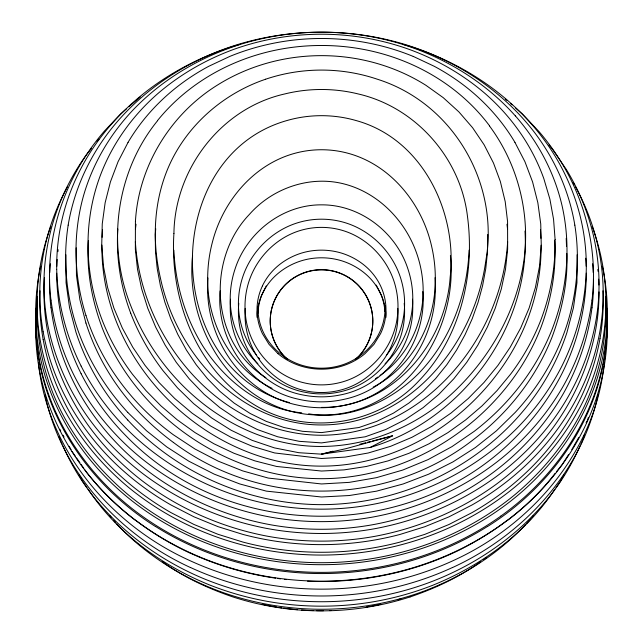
<?xml version="1.0" encoding="UTF-8"?>
<svg xmlns="http://www.w3.org/2000/svg" width="643" height="643" viewBox="0 0 643 643"><rect width="100%" height="100%" fill="white"/><g stroke="black" fill="none" stroke-linecap="round" stroke-linejoin="round"><path stroke-width="0.96" d="M605.425 353.441L605.441 350.491M487.732 234.454L487.507 251.63L485.762 268.718L482.588 285.669L478.062 302.371L472.227 318.719L465.082 334.641L456.618 350.033L446.805 364.734L435.584 378.623L422.949 391.474L408.9 403.057L393.46 413.119L376.782 421.358L358.987 427.515L321.5 432.594L302.499 431.308L283.989 427.507L266.21 421.358L250.191 413.497L234.092 403.057L220.051 391.474L207.424 378.631L196.203 364.742L186.382 350.033L177.806 334.424L170.773 318.719L164.938 302.387L160.412 285.693L157.23 268.734L155.485 251.63L155.26 234.454L155.735 228.739M117.83 228.98C115.949 257.61 120.611 286.4 130.706 313.213M220.131 290.893C215.598 339.536 249.637 388.46 297.733 399.046A92.423 83.421 0 0 0 344.302 399.271C392.535 389.152 427.346 340.324 422.789 291.552M101.915 245.087C100.356 361.213 205.615 466.231 321.5 466.127C437.336 466.231 542.571 361.286 541.076 245.208M102.108 237.331L102.518 229.591M192.587 255.801C184.509 331.941 239.574 416.013 321.5 415.032C403.482 416.013 458.523 331.868 450.405 255.689M88.412 240.482C86.258 270.333 91.869 300.385 102.382 328.3A258.848 233.634 0 0 0 132.49 381.926C176.664 440.367 247.732 478.714 321.5 478.681C395.276 478.714 466.344 440.359 510.518 381.918A258.848 233.634 0 0 0 540.948 327.44C551.244 299.783 556.701 270.028 554.587 240.49M469.141 250.151C467.164 295.073 450.566 340.002 419.284 372.787C391.024 401.586 349.358 420.699 308.64 413.811M76.204 247.86L76.461 275.469L79.845 299.493L85.937 323.067M68.174 225.138C62.95 258.309 65.851 292.42 75.93 324.418A271.885 245.401 0 0 0 127.748 412.372M65.891 254.732L66.06 282.807L69.548 307.667L75.93 332.069A271.885 245.401 0 0 0 127.748 420.024M507.64 241.639C501.966 338.427 423.022 434.781 321.5 435.255C219.978 434.789 141.026 338.427 135.36 241.639M135.424 229.229L136.019 224.246M603.873 366.14C594.478 450.856 532.943 522.831 457.446 558.63A289.945 261.701 0 0 1 189.355 560.366C111.528 525.138 48.804 451.74 38.652 365.369L38.476 362.403M604.115 364.187L604.348 362.234M604.709 359.3L605.071 356.375M591.97 300.12C588.184 330.277 578.242 359.437 563.364 385.913A282.213 254.716 0 0 1 503.043 457.109C465.17 488.101 419.268 508.79 371.124 517.358A262.231 236.688 0 0 1 271.692 517.326C223.611 508.734 177.773 488.061 139.941 457.101A282.205 254.716 0 0 1 79.628 385.904C64.758 359.429 54.808 330.277 51.03 300.12M591.97 307.772C588.184 337.921 578.242 367.081 563.364 393.556A282.213 254.716 0 0 1 503.043 464.752C465.17 495.753 419.268 516.442 371.124 525.001A262.24 236.688 0 0 1 271.692 524.969C223.611 516.385 177.773 495.705 139.941 464.744A282.205 254.716 0 0 1 79.636 393.548C64.758 367.081 54.808 337.921 51.03 307.764M597.966 394.939C581.754 472.123 522.976 535.265 452.391 567.608M604.444 357.492C593.023 427.756 547.161 489.219 487.434 526.577M604.444 365.144C594.285 427.185 557.304 482.805 507.48 520.388M599.999 338.531C591.472 386.861 566.837 431.469 532.533 466.312A287.815 259.78 0 0 1 471.954 512.664L448.91 524.519L424.83 534.365L399.874 542.121A278.74 251.582 0 0 1 242.925 542.073L217.977 534.293L193.913 524.439L170.934 512.6A287.815 259.772 0 0 1 110.451 466.304C76.388 431.678 51.826 387.424 43.153 339.448M582.912 439.579L584.495 434.861M587.421 420.128L588.433 417.363M261.468 295.732L266.25 285.934M579.978 445.945C549.54 516.136 483.882 566.523 411.705 588.458A284.102 256.428 0 0 1 202.818 578.29C142.457 552.892 89.313 506.692 63.014 445.945M580.854 444.136L582.598 440.527M578.668 437.586L571.796 449.602M586.103 422.748L586.979 420.996M128.045 142.4L118.055 161.731L110.419 181.889L105.147 202.706L102.253 223.885L101.723 245.208L103.603 267.102L107.598 287.501L113.883 308.061L122.307 328.002L132.739 347.156L145.037 365.385L159.062 382.537L174.751 398.515L192.016 413.103L210.751 426.076L230.933 437.24L252.273 446.274L274.585 452.945L321.5 458.491L345.13 457.093L368.222 452.993L390.558 446.33L411.954 437.296L431.959 426.253L450.992 413.087L468.265 398.499L483.954 382.521L497.963 365.377L510.261 347.14L520.693 327.994L529.109 308.069L535.402 287.509L539.477 266.491L541.269 245.385L540.739 223.901L537.845 202.714L532.581 181.921L524.953 161.755L514.955 142.4M563.839 474.952L560.575 481.06L556.01 487.611M568.533 454.665L562.014 464.785L556.412 471.737M554.869 489.243C525.797 533.28 481.382 565.591 432.819 585.234A278.475 251.349 0 0 1 208.887 584.68C160.806 565.06 116.93 532.854 88.123 489.227M157.583 120.699C115.957 171.713 106.449 244.766 130.706 305.578A265.294 239.445 0 0 0 163.009 363.03C195.906 406.063 244.605 437.971 298.842 445.077C354.96 452.286 412.123 430.826 453.106 392.6C491.839 356.182 519.134 306.695 524.776 253.463C529.109 208.445 516.433 162.269 489.468 125.932M386.29 355.338C396.723 342.639 402.92 326.652 404.326 310.312A102.751 92.745 0 0 0 401.57 281.272C394.223 254.146 372.699 231.367 345.83 222.928A73.479 66.317 0 0 0 321.5 219.191A73.463 66.301 0 0 0 297.572 222.808C270.534 231.134 248.825 253.985 241.438 281.24A102.751 92.745 0 0 0 238.674 310.32C240.08 326.628 246.253 342.574 256.645 355.266M91.571 148.34L86.074 155.22A264.562 238.786 0 0 0 47.55 323.75C54.068 357.235 68.029 388.967 87.625 416.849A285.5 257.682 0 0 0 142.489 473.401C178.778 500.961 221.433 519.64 266.13 528.321A271.089 244.686 0 0 0 375.094 528.65C418.513 520.5 460.075 502.922 495.825 476.921A285.717 257.883 0 0 0 550.537 423.391C575.397 390.494 592.211 351.504 597.451 310.513A264.305 238.561 0 0 0 566.29 169.406L552.112 148.71L548.953 144.996M97.069 141.452L98.901 139.153M530.837 518.837L526.786 523.233M532.074 517.293L533.312 515.742M555.166 473.28C529.583 506.7 495.006 532.42 457.446 550.979A289.88 261.645 0 0 1 307.523 581.176M525.371 524.656C497.77 554.491 462.446 576.433 424.621 590.893A271.274 244.846 0 0 1 222.542 592.372C183.279 578.314 147.054 555.713 118.143 525.556L116.841 524.029M385.149 363.721C402.068 347.75 411.978 324.9 412.742 301.704A114.43 103.282 0 0 0 407.919 268.943C396.128 232.404 360.305 204.538 321.5 204.852C282.703 204.538 246.896 232.388 235.089 268.911A114.422 103.282 0 0 0 230.258 301.712C231.022 324.9 240.924 347.742 257.843 363.705M126.631 108.691L120.659 113.924L104.447 131.035A260.536 235.161 0 0 0 50.95 300.128M128.873 106.738L140.206 97.069M500.744 516.136C556.46 476.567 597.516 414.912 605.746 346.408A268.276 242.146 0 0 0 607.032 309.146M375.504 378.687L377.771 377.087M380.037 375.488C410.973 354.341 426.936 315.11 422.403 278.258A139.129 125.578 0 0 0 414.639 247.949C402.397 217.864 376.79 192.699 345.058 184.211C310.633 174.88 272.648 187.893 249.355 214.457C205.776 259.893 210.928 343.418 265.88 377.658M480.651 561.709C459.239 577.213 435.022 588.441 410.065 596.953M483.922 559.442L486.373 557.738M373.189 387.118C411.793 367.338 434.821 324.369 435.287 281.658A174.816 157.784 0 0 0 431.791 247.065C422.411 204.04 390.823 164.439 347.204 153.05A92.086 83.116 0 0 0 296.833 152.785C254.331 163.386 222.824 200.938 212.319 242.475A174.856 157.824 0 0 0 207.705 275.919C206.21 321.404 230.395 368.158 272.085 388.34M130.706 313.213A265.286 239.445 0 0 0 163.009 370.665L177.452 387.809L193.631 403.627L211.531 417.862L231.07 430.207L252.12 440.334L274.44 447.89L298.842 452.712L321.5 454.151L370.247 447.424L392.6 435.801L372.426 441.01M265.615 79.226C225.444 92.841 190.658 122.017 171.713 160.139C153.717 196.469 151.402 238.907 160.412 278.049C176.423 353.642 240.008 425.127 321.5 424.951C409.832 425.103 474.638 343.081 485.762 261.066C499.715 183.408 453.122 103.129 377.393 79.234A159.223 143.71 0 0 0 265.615 79.218M370.247 447.424C461.787 420.618 530.821 326.869 524.993 231.038M239.879 44.399C180.305 61.439 125.707 98.146 91.539 150.349A254.331 229.559 0 0 0 56.713 269.497M397.945 599.75L400.766 598.866M392.6 435.801L346.151 448.629L321.5 454.151L333.026 451.177M359.935 444.233L365.698 442.746M367.619 442.247L370.497 441.508M321.5 407.397C391.909 408.281 445.703 344.037 450.18 277.061C457.623 212.158 422.531 138.984 356.383 120.635A113.618 102.55 0 0 0 286.649 120.619C159.022 157.061 162.052 368.439 289.479 402.606M301.712 412.814C260.19 409.093 224.761 380.286 202.875 346.111C185.047 317.345 175.378 283.909 173.859 250.175M403.145 44.407C462.719 61.455 517.31 98.154 551.469 150.366A254.339 229.559 0 0 1 586.287 269.513C585.468 302.781 576.972 335.558 562.247 365.353A277.872 250.81 0 0 1 516.683 428.527C478.585 466.722 429.082 492.827 376.308 503.702A251.429 226.939 0 0 1 266.596 503.694C213.862 492.787 164.391 466.714 126.317 428.527A277.88 250.81 0 0 1 81.131 366.1M413.24 56.399L434.202 66.269A216.643 195.536 0 0 1 514.971 142.392M189.331 552.763C149.61 534.132 113.875 506.893 86.66 472.372L84.972 469.953M190.585 567.6C120 535.249 61.238 472.107 45.034 394.923M173.369 442.408C261.235 508.605 387.616 507.07 474.06 439.089A264.482 238.714 0 0 0 512.326 402.848A265.607 239.735 0 0 0 552.072 337.061C561.926 310.384 568.179 281.931 566.788 253.382M155.542 526.569C95.823 489.202 49.969 427.74 38.556 357.476A266.226 240.289 0 0 1 36.185 308.093M162.301 561.685C183.585 577.092 207.641 588.289 232.436 596.784A262.079 236.552 0 0 0 410.057 596.929M135.512 520.38C85.688 482.797 48.707 427.169 38.556 365.128A266.226 240.289 0 0 1 36.185 315.737M505.382 99.07L506.853 100.364M510.542 103.587L512.021 104.881M515.702 108.112L522.341 113.924L538.979 131.542A260.536 235.161 0 0 1 592.042 300.128M278.057 353.698L269.079 344.415L262.44 333.685A67.226 60.675 0 0 1 262.448 285.894M127.74 412.38L146.564 430.81L166.778 446.933L188.929 461.256L214.28 474.164L239.783 483.954L266.331 491.123L321.5 496.999L349.229 495.528L376.565 491.148L403.121 483.986L428.64 474.196L452.913 461.923L475.595 447.383L496.428 430.81L515.252 412.38A271.901 245.409 0 0 0 566.925 324.86C577.109 292.734 580.082 258.478 574.826 225.154M127.74 420.024C177.098 473.344 248.897 504.49 321.5 504.651C394.103 504.498 465.886 473.344 515.252 420.032A271.901 245.409 0 0 0 566.925 332.511L573.452 307.675L576.94 282.816L577.109 254.749M515.348 115.893C485.425 82.376 446.033 58.151 403.33 44.576A251.1 226.641 0 0 0 242.427 43.748C200.954 56.431 162.47 79.033 132.506 110.54A238.754 215.501 0 0 0 83.51 195.785C72.522 234.848 73.832 276.779 85.937 315.416M258.406 357.5L259.732 358.898M109.68 515.638L110.982 517.165M113.586 520.211L115.539 522.502M72.024 451.426L75.4 456.257M76.525 457.872L79.901 462.703M81.026 464.318L83.847 468.345M86.982 487.587L82.408 481.036L79.145 474.936M376.227 285.098L381.516 295.708A70.4 63.544 0 0 1 384.916 311.445M59.775 429.267L60.715 430.971M63.07 435.231L64.011 436.935M69.195 446.306L71.076 449.722M60.402 440.519L62.146 444.136M81.131 366.1C66.181 336.088 57.508 303.062 56.721 269.497M81.131 373.744C66.181 343.74 57.508 310.706 56.721 277.149M59.132 436.742L60.08 439.579M43.153 331.796C51.834 379.78 76.388 424.034 110.451 458.66A287.815 259.78 0 0 0 170.934 504.948L193.913 516.795L217.977 526.649L242.925 534.421A278.716 251.558 0 0 0 399.874 534.486L424.83 526.713L448.91 516.876L471.954 505.012A287.815 259.78 0 0 0 532.541 458.668C566.829 423.817 591.472 379.209 599.999 330.88A267.279 241.246 0 0 0 575.421 186.607M540.482 229.607L540.908 238.368M506.981 224.254L507.576 229.238M38.106 356.471L38.226 358.448M566.21 238.352L566.523 246.365M287.051 358.939A51.287 51.287 0 0 1 284.656 285.283A51.287 51.287 0 0 1 358.352 285.275A51.287 51.287 0 0 1 355.989 358.931M287.051 359.14A51.287 51.287 0 0 1 284.656 285.484A51.287 51.287 0 0 1 358.352 285.468A51.287 51.287 0 0 1 355.989 359.124M413.224 56.423A221.706 200.11 0 0 0 229.8 56.415L208.798 66.269A216.643 195.536 0 0 0 128.029 142.392M489.58 125.859A202.32 182.612 0 0 0 321.5 45.5A202.32 182.612 0 0 0 157.471 120.627M380.744 604.316A250.698 226.272 0 0 1 369.066 606.614M368.093 606.783A250.698 226.272 0 0 1 366.14 607.105M331.442 610.545A250.698 226.272 0 0 1 329.449 610.609M323.485 610.721A250.698 226.272 0 0 1 316.509 610.681M313.511 610.609A250.698 226.272 0 0 1 301.535 610.006M297.556 609.693A250.698 226.272 0 0 1 283.708 608.141M281.738 607.868A250.698 226.272 0 0 1 278.789 607.418M276.828 607.113A250.698 226.272 0 0 1 262.215 604.316M452.359 567.56A287.678 259.651 0 0 1 190.609 567.552M286.521 579.568A289.88 261.645 0 0 1 284.536 579.343M280.557 578.853A289.88 261.645 0 0 1 277.591 578.459M275.614 578.178A289.88 261.645 0 0 1 189.363 552.715M487.394 526.521A290.114 261.854 0 0 1 155.59 526.513M606.815 308.093A266.226 240.289 0 0 1 604.372 357.484M606.815 315.737A266.226 240.289 0 0 1 604.372 365.128M507.359 520.259A289.72 261.5 0 0 1 135.625 520.251M40.646 266.242A268.284 242.146 0 0 0 37.23 338.62C45.436 407.14 86.459 468.843 142.175 508.444A289.181 261.01 0 0 0 500.768 508.517C556.436 468.884 597.524 407.276 605.746 338.757A268.276 242.146 0 0 0 602.354 266.258M606.036 296.592A268.276 242.146 0 0 1 606.502 301.414M500.768 516.16A289.133 260.97 0 0 1 142.159 516.112C86.475 476.463 45.42 414.799 37.238 346.272A268.284 242.146 0 0 1 35.944 309.524M36.482 301.551A268.284 242.146 0 0 1 36.964 296.576M592.155 226.376A268.276 242.146 0 0 1 605.417 318.092A272.294 245.771 0 0 1 584.728 397.848C568.396 432.192 544.251 462.373 515.172 486.799A289.487 261.291 0 0 1 466.368 519.343A287.236 259.258 0 0 1 411.118 541.969A284.688 256.951 0 0 1 321.5 555.062A284.688 256.951 0 0 1 261.918 549.355A287.22 259.242 0 0 1 203.59 531.97A289.487 261.291 0 0 1 127.828 486.791C98.749 462.381 74.612 432.184 58.272 397.848A272.294 245.771 0 0 1 41.168 345.323A268.284 242.146 0 0 1 50.845 226.376M605.473 296.375A268.276 242.146 0 0 1 605.417 325.744A272.294 245.771 0 0 1 584.728 405.492C568.396 439.844 544.251 470.025 515.172 494.443A289.487 261.283 0 0 1 466.368 526.987A287.236 259.25 0 0 1 411.118 549.612A284.688 256.951 0 0 1 321.5 562.713A284.68 256.951 0 0 1 231.874 549.612A287.22 259.242 0 0 1 176.632 526.987A289.487 261.291 0 0 1 127.828 494.443C98.749 470.025 74.612 439.836 58.272 405.5A272.294 245.771 0 0 1 37.575 325.744A268.284 242.146 0 0 1 37.527 296.375M43.137 331.796A267.287 241.246 0 0 1 67.587 186.583M573.017 182.339A267.279 241.246 0 0 1 574.464 184.895M602.949 290.829A267.279 241.246 0 0 1 600.015 338.531M43.137 339.448A267.287 241.246 0 0 1 40.043 290.813M599.043 291.898A264.305 238.561 0 0 1 597.46 318.156C592.203 359.156 575.405 398.146 550.537 431.043A285.717 257.883 0 0 1 495.825 484.573C460.075 510.566 418.513 528.144 375.094 536.294A271.097 244.694 0 0 1 266.13 535.965C221.433 527.292 178.778 508.605 142.489 481.052A285.5 257.69 0 0 1 87.625 424.501C68.045 396.61 54.052 364.894 47.574 331.394A264.562 238.786 0 0 1 44.447 277.43M597.845 269.377A264.305 238.561 0 0 1 598.038 271.33M598.657 279.158A264.305 238.561 0 0 1 598.93 285.042M593.449 279.351A260.536 235.161 0 0 1 592.042 307.78M592.597 263.759A260.536 235.161 0 0 1 593.216 272.519M50.95 307.772A260.536 235.161 0 0 1 49.551 279.408M49.776 272.552A260.536 235.161 0 0 1 50.403 263.751M585.709 258.205A254.339 229.559 0 0 1 586.167 266.186M586.312 273.171A254.339 229.559 0 0 1 586.287 277.165C585.468 310.432 576.972 343.201 562.247 373.004A277.872 250.81 0 0 1 516.675 436.179C413.184 542.909 229.816 542.909 126.317 436.179A277.88 250.81 0 0 1 81.131 373.744M56.713 277.149A254.331 229.559 0 0 1 56.688 273.227M56.825 266.347A254.331 229.559 0 0 1 57.195 259.475M57.894 251.646A254.331 229.559 0 0 1 58.111 249.709M68.158 225.13A247.169 223.089 0 0 1 108.434 132.538C141.114 89.763 188.262 59.421 239.574 43.973A262.577 237.002 0 0 1 403.45 43.989C454.617 59.373 501.612 89.61 534.285 132.169A247.169 223.089 0 0 1 574.834 225.146M85.961 315.416A264.948 239.14 0 0 0 173.361 434.772L195.022 449.031L218.242 461.168L242.757 470.917L268.276 478.07L321.5 483.962L349.245 482.371L376.436 477.677L402.807 470.033L428.109 459.592L451.965 446.628L474.06 431.445A264.482 238.714 0 0 0 528.096 374.564A265.607 239.735 0 0 0 552.072 329.417C567.247 290.298 571.33 246.936 562.103 205.905A238.754 215.501 0 0 0 515.356 115.885M173.361 442.416A264.948 239.14 0 0 1 85.961 323.059M412.509 299.204A114.43 103.282 0 0 1 412.742 309.347C412.155 350.411 380.085 387.697 339.777 395.035A84.37 76.147 0 0 1 303.014 394.995C262.802 387.576 230.845 350.347 230.258 309.355A114.422 103.282 0 0 1 230.483 299.236M257.956 306.462A70.408 63.553 0 0 0 259.153 319.788C263.783 342.068 282.1 360.024 303.882 365.843A60.876 54.944 0 0 0 339.231 365.811C360.852 359.984 379.065 342.205 383.775 320.085A70.4 63.544 0 0 0 385.02 305.803M257.98 313.213A70.408 63.553 0 0 1 261.476 295.732M404.214 303.335A102.751 92.745 0 0 1 404.326 317.955C402.02 351.239 377.489 381.251 345.46 390.414A76.115 68.705 0 0 1 305.2 392.31C269.747 385.808 241.069 353.996 238.674 317.964A102.751 92.745 0 0 1 238.778 303.335M435.062 277.688A174.816 157.784 0 0 1 435.287 289.286C435.415 341.674 399.086 393.211 346.923 404.76A100.051 90.309 0 0 1 296.785 404.929C242.194 393.299 205.205 338.049 207.705 283.555A174.856 157.824 0 0 1 207.922 277.937M278.057 353.698A64.26 57.999 0 0 0 294.928 363.906A63.472 57.291 0 0 0 341.795 366.156A64.26 57.999 0 0 0 364.951 353.69L373.904 344.431L380.576 333.645A67.218 60.675 0 0 0 382.874 291.552A66.55 60.064 0 0 0 369.661 270.156C361.937 262.24 352.195 256.42 341.65 253.141A62.91 56.777 0 0 0 301.366 253.133C290.829 256.42 281.079 262.215 273.363 270.132A66.559 60.072 0 0 0 262.432 285.886M257.007 317.353A67.218 60.675 0 0 1 262.448 293.538A66.559 60.072 0 0 1 273.355 277.776C281.087 269.867 290.829 264.064 301.374 260.785A62.901 56.777 0 0 1 341.65 260.785C352.195 264.072 361.937 269.883 369.653 277.8A66.55 60.064 0 0 1 380.495 293.377A67.218 60.675 0 0 1 385.993 317.377M397.792 308.367A99.207 89.546 0 0 1 397.599 322.183C394.778 354.004 370.89 382.786 339.665 390.301A67.965 61.35 0 0 1 303.207 390.269C272.037 382.706 248.214 353.955 245.401 322.183A99.207 89.546 0 0 1 245.2 308.367M135.424 221.578L135.36 249.283L137.498 269.248L141.685 288.94L147.761 308.222L155.694 327.174L165.138 345.098L176.327 362.419L189.187 378.783L204.112 394.328L219.898 407.662L237.741 419.614L257.272 429.508L277.639 436.758L299.164 441.323L321.5 442.898L365.192 436.806L385.768 429.492L405.186 419.646L423.094 407.662L438.888 394.328L453.821 378.775L466.681 362.403L477.862 345.098L487.394 326.982L495.239 308.222L501.315 288.94L505.502 269.24L507.64 249.283L507.576 221.586L505.213 201.661L500.342 181.503L493.486 163.041L484.155 144.844L472.605 127.732L458.901 111.906L443.268 97.688L425.923 85.302A182.363 164.6 0 0 0 217.254 85.197C170.347 114.35 138.502 166.248 135.424 221.578M173.923 233.425C169.672 297.99 195.504 367.844 251.919 403.257C304.131 437.111 377.554 425.907 419.284 380.439C460.452 337.495 475.121 274.682 467.509 216.723C460.766 158.21 415.683 107.124 358.151 93.934A139.065 125.522 0 0 0 284.857 93.926C221.224 108.112 174.792 168.852 173.923 233.425M555.102 239.622C555.56 266.966 550.625 294.229 540.948 319.788A258.848 233.634 0 0 1 510.518 374.266L497.007 390.639L482.009 405.902L465.62 419.935L447.922 432.618L429.002 443.799L409.004 453.275L388.059 460.886L366.317 466.472L344.045 469.888L321.5 471.038L276.675 466.472L254.909 460.878L233.972 453.267L213.982 443.791L195.07 432.618L177.372 419.935L160.999 405.91L146.001 390.647L132.49 374.282A258.856 233.634 0 0 1 102.382 320.648C84.892 275.839 82.939 224.978 98.893 179.437A228.731 206.443 0 0 1 157.848 93.573C180.088 74.467 205.808 59.686 233.288 49.543A237.444 214.312 0 0 1 409.728 49.583C437.232 59.686 462.944 74.5 485.184 93.613A228.731 206.443 0 0 1 543.865 178.754L549.902 199.177L553.559 219.287L555.102 239.622M397.599 314.531C394.778 346.352 370.89 375.134 339.665 382.649A67.965 61.35 0 0 1 303.207 382.617C272.037 375.054 248.214 346.312 245.401 314.531A99.207 89.546 0 0 1 246.743 289.744C252.562 261.283 274.971 236.809 303.295 229.664A66.848 60.329 0 0 1 339.93 229.72C368.15 236.937 390.446 261.363 396.249 289.752A99.207 89.546 0 0 1 397.599 314.531"/></g></svg>
